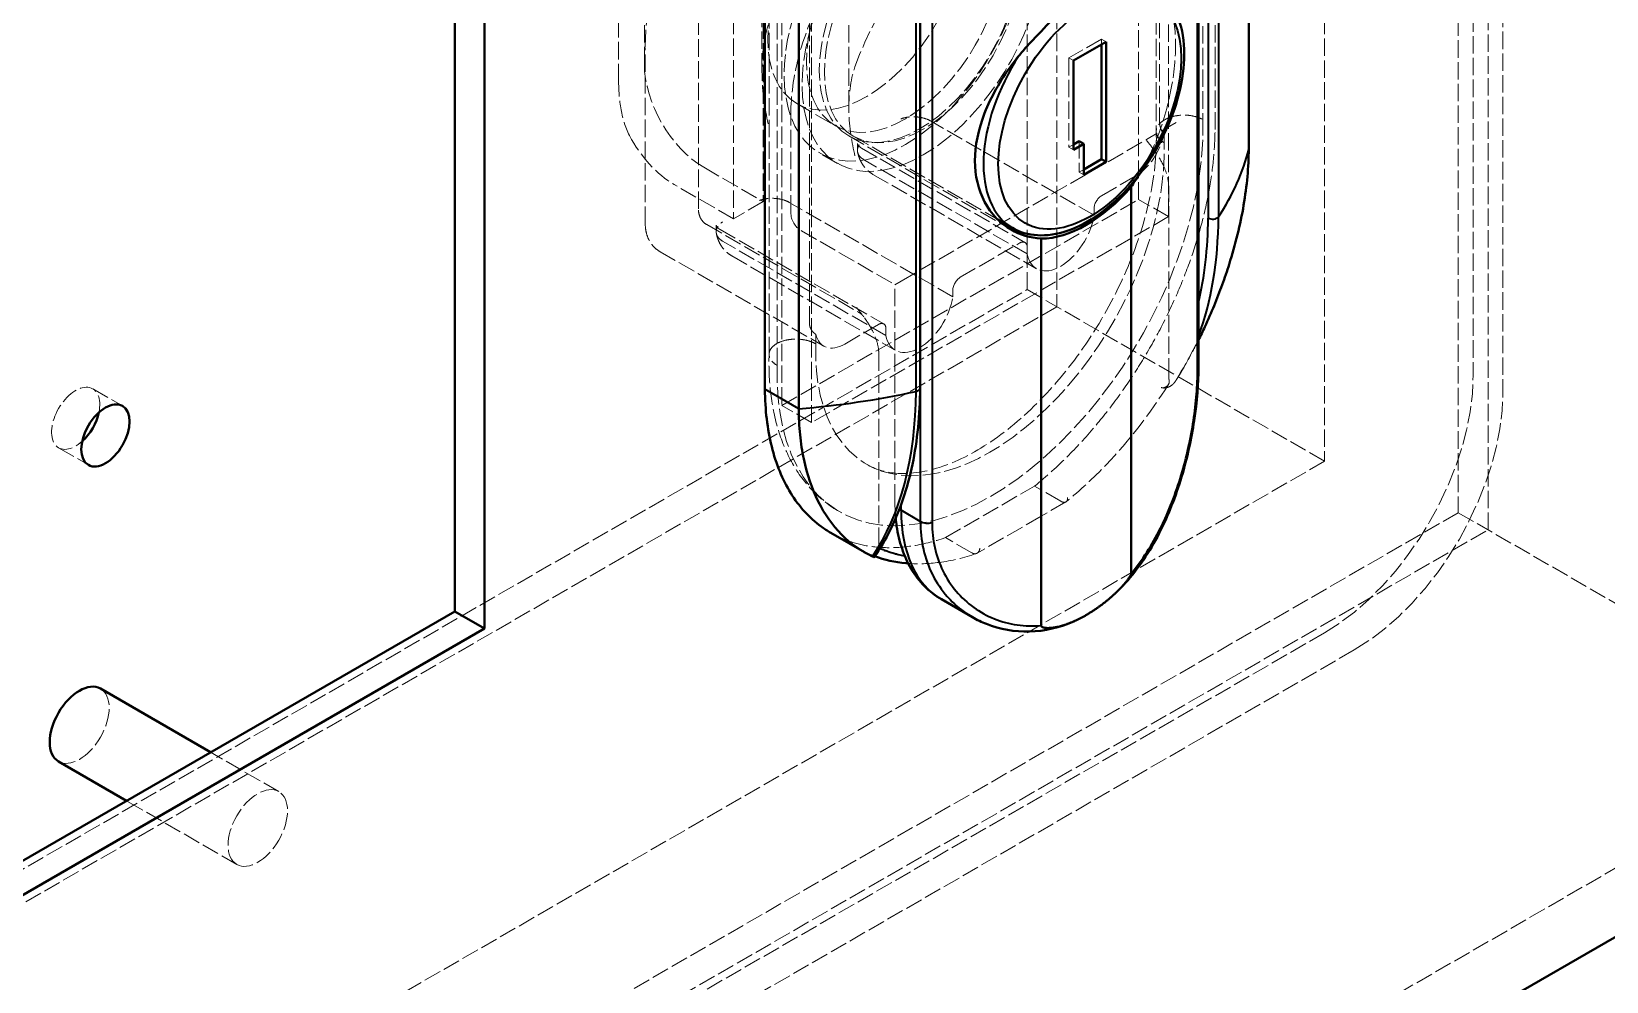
# Model space of a CAD drawing. Header units: millimetres. Extents: x 0 to 3567, y 0 to 2523.
# Drawn here: x 3342.08 to 3387.02, y 2183.41 to 2210.54 of the extents above; entities that cross this region are included whole.
import ezdxf

# ---------------------------------------------------------------- set-up
doc = ezdxf.new("R2010")
doc.units = ezdxf.units.MM
doc.header["$LTSCALE"] = 3
doc.linetypes.add('DASHED', pattern=[0.2067, 0.1654, -0.0413])
for name, color, linetype, lineweight, true_color in [('가려진 것(ISO)', 2, 'DASHED', 18, 0xffff00), ('가시적인 것(ISO)', 3, 'Continuous', 40, 0x00ff00), ('가시적인 좁은 것(ISO)', 3, 'Continuous', 35, 0x00ff00)]:
    doc.layers.add(name, color=color, linetype=linetype, lineweight=lineweight, true_color=true_color)

msp = doc.modelspace()

# ---------------------------------------------------------------- linework, layer by layer
at = {"layer": '가려진 것(ISO)'}
for p, q in [((3383.6424, 2196.3097), (3383.6424, 2299.1882)), ((3382.7939, 2297.7185), (3382.7939, 2196.7996)), ((3383.2182, 2278.6125), (3383.2182, 2200.7188)), ((3384.0667, 2278.1226), (3384.0667, 2200.2289)), ((3378.9755, 2274.2034), (3378.9755, 2198.2693)), ((3373.6722, 2205.7402), (3373.6722, 2252.7704)), ((3374.5208, 2252.2805), (3374.5208, 2205.2503)), ((3375.505, 2251.6153), (3375.505, 2208.0205)), ((3374.1735, 2251.2565), (3374.1735, 2207.6828)), ((3375.8519, 2207.7388), (3375.8519, 2250.5333)), ((3370.4902, 2204.3759), (3370.4902, 2249.7085)), ((3363.4899, 2246.8916), (3363.4899, 2199.8614)), ((3364.3384, 2199.3715), (3364.3384, 2246.4017)), ((3374.2683, 2246.1915), (3374.2683, 2207.9624)), ((3363.1257, 2201.3204), (3363.1257, 2244.9117)), ((3363.3541, 2201.0052), (3363.3541, 2244.5999)), ((3371.3388, 2243.3399), (3371.3388, 2202.6783)), ((3365.4012, 2208.361), (3365.4012, 2241.1551)), ((3364.2783, 2202.1947), (3364.2783, 2240.4238)), ((3362.9224, 2209.424), (3362.9224, 2240.0716)), ((3362.9596, 2239.9718), (3362.9596, 2205.679)), ((3362.111, 2239.4819), (3362.111, 2205.1891)), ((3359.5654, 2209.5982), (3359.5654, 2213.7623)), ((3358.8306, 2213.338), (3358.8306, 2209.1739)), ((3361.108, 2205.4767), (3361.108, 2212.2969)), ((3359.592, 2205.0438), (3359.592, 2210.0684)), ((3372.6148, 2210.3189), (3371.6814, 2209.78)), ((3372.7421, 2210.2454), (3372.6148, 2210.3189)), ((3372.6148, 2210.1719), (3372.6148, 2210.3189)), ((3371.6814, 2209.78), (3371.6814, 2207.2325)), ((3371.8087, 2209.7065), (3371.6814, 2209.78)), ((3363.9165, 2208.4801), (3365.0195, 2207.8432)), ((3363.7465, 2205.3681), (3363.7465, 2208.185)), ((3372.3994, 2205.2894), (3367.7325, 2207.9838)), ((3374.741, 2207.9401), (3373.8925, 2207.4502)), ((3365.3974, 2207.5558), (3370.033, 2204.8794)), ((3365.5287, 2207.5493), (3369.6503, 2205.1697)), ((3366.8921, 2203.4085), (3373.8925, 2207.4502)), ((3371.9784, 2207.404), (3371.9784, 2206.5222)), ((3374.402, 2207.6344), (3374.402, 2207.3608)), ((3365.0787, 2206.7699), (3364.5695, 2207.0638)), ((3365.6476, 2207.141), (3365.6476, 2207.3153)), ((3365.7612, 2207.2077), (3370.4281, 2204.5132)), ((3371.6814, 2207.2325), (3371.8087, 2207.306)), ((3371.8087, 2207.159), (3371.6814, 2207.2325)), ((3361.2625, 2206.6588), (3362.9596, 2205.679)), ((3370.4902, 2204.1871), (3365.8233, 2206.8816)), ((3371.9784, 2206.5222), (3372.1057, 2206.5956)), ((3372.1057, 2206.4487), (3371.9784, 2206.5222)), ((3362.111, 2205.1891), (3360.414, 2206.1689)), ((3366.09, 2206.458), (3370.7569, 2203.7636)), ((3372.6116, 2205.8456), (3373.576, 2206.4024)), ((3374.5289, 2200.7102), (3374.5289, 2206.1172)), ((3362.9596, 2205.679), (3362.111, 2205.1891)), ((3363.4899, 2199.8614), (3373.6722, 2205.7402)), ((3368.3689, 2202.9624), (3363.702, 2205.6568)), ((3374.5208, 2205.2503), (3373.6722, 2205.7402)), ((3374.5208, 2205.2503), (3364.3384, 2199.3715)), ((3372.3994, 2205.2894), (3372.3994, 2205.4782)), ((3361.3458, 2205.0226), (3365.6815, 2202.5195)), ((3361.6171, 2204.814), (3361.6171, 2204.9883)), ((3361.7307, 2204.8806), (3366.3976, 2202.1862)), ((3364.0465, 2204.8485), (3366.7164, 2203.307)), ((3360.0162, 2204.2495), (3364.6831, 2201.5551)), ((3366.4597, 2201.8601), (3361.7928, 2204.5546)), ((3368.5811, 2203.5186), (3370.2781, 2204.4984)), ((3370.4902, 2204.3759), (3370.4902, 2204.1871)), ((3362.0595, 2204.131), (3366.7264, 2201.4366)), ((3370.4902, 2203.1682), (3370.4902, 2204.1871)), ((3366.8921, 2203.4085), (3366.7164, 2203.307)), ((3263.5757, 2141.4411), (3370.4902, 2203.1682)), ((3366.7164, 2197.1133), (3366.7164, 2203.307)), ((3368.3689, 2202.9624), (3368.3689, 2203.1511)), ((3370.4902, 2203.1682), (3378.9755, 2198.2693)), ((3371.3388, 2202.6783), (3262.7272, 2139.9714)), ((3365.2831, 2201.6145), (3366.2476, 2202.1713)), ((3366.4597, 2202.0489), (3366.4597, 2201.8601)), ((3364.4572, 2201.6192), (3364.4572, 2201.8928)), ((3366.2557, 2201.3407), (3366.2557, 2195.9337)), ((3343.8236, 2200.3363), (3344.6722, 2199.8464)), ((3364.3384, 2199.3715), (3363.4899, 2199.8614)), ((3342.851, 2198.6517), (3343.6996, 2198.1618)), ((3378.9755, 2198.2693), (3272.061, 2136.5421)), ((3368.1568, 2196.0879), (3370.7024, 2197.5576)), ((3371.453, 2197.1242), (3370.7024, 2197.5576)), ((3371.5967, 2197.1058), (3370.8905, 2196.698)), ((3382.7939, 2196.7996), (3252.9691, 2121.8452)), ((3370.8904, 2196.698), (3369.0636, 2195.6433)), ((3382.7939, 2196.7996), (3393.8248, 2190.4309)), ((3252.1206, 2120.3755), (3383.6424, 2196.3097)), ((3368.9074, 2195.6545), (3368.1568, 2196.0879)), ((3378.9755, 2193.3703), (3270.3639, 2130.6633)), ((3379.8241, 2192.8804), (3271.2125, 2130.1734)), ((3264, 2115.4765), (3393.8248, 2190.4309)), ((3349.1346, 2188.8369), (3347.189, 2189.9602)), ((3347.9346, 2186.7585), (3344.789, 2188.5746))]:
    msp.add_line(p, q, dxfattribs=at)
msp.add_arc((3364.3465, 2205.3681), 0.6, 180, 240, dxfattribs=at)
for centre, major_axis in [((3365.9115, 2211.9355), (-1.995, -3.4554)), ((3367.0145, 2211.2987), (-1.995, -3.4554)), ((3367.4224, 2211.0632), (-2.025, -3.5074)), ((3367.5237, 2211.0047), (-1.995, -3.4554)), ((3348.5346, 2187.7977), (-0.6, -1.0392))]:
    msp.add_ellipse(centre, major_axis=major_axis, ratio=0.5773503, dxfattribs=at)
for centre, major_axis, ratio, start_param, end_param in [((3367.0145, 2211.2987), (2.445, 4.2349), 0.5773503, 1.2984031, 6.5555786), ((3367.5237, 2211.0047), (-2.445, -4.2349), 0.5773503, 4.4399957, 9.6971712), ((3369.0771, 2209.4955), (2.775, 4.8064), 0.5773503, 5.9670721, 8.1700948), ((3361.2625, 2208.6184), (1.2, -2.0785), 0.5773503, 3.9269908, 5.4977871), ((3369.4296, 2204.2735), (-4.2985, -7.4452), 0.5773503, 5.4636798, 8.6734871), ((3360.414, 2208.1285), (1.2, -2.0785), 0.5773503, 4.6497251, 5.4977871), ((3373.576, 2207.3822), (0.6, 1.0392), 0.5773503, 3.9269908, 5.2663936), ((3369.4296, 2204.2735), (-3.5185, -6.0942), 0.5773503, 5.460088, 8.677079), ((3372.6116, 2205.6006), (-0.15, -0.2598), 0.5773503, 3.9269908, 5.4977871), ((3371.4448, 2204.9551), (-0.6879, -1.1915), 0.5773503, 5.6920408, 8.4451261), ((3370.2781, 2204.2534), (0.15, 0.2598), 0.5773503, 5.4977871, 7.0685835), ((3368.5811, 2203.2736), (-0.15, -0.2598), 0.5773503, 3.9269908, 5.4977871), ((3367.4143, 2202.6281), (-0.6879, -1.1915), 0.5773503, 5.6920408, 8.4451261), ((3366.2476, 2201.9264), (0.15, 0.2598), 0.5773503, 5.4977871, 7.0685835), ((3365.2831, 2202.5943), (-0.6, -1.0392), 0.5773503, 5.7291807, 7.0685835), ((3374.6628, 2200.8041), (0.044, 0.334), 0.3789018, 1.9051511, 2.3104327), ((3378.9755, 2198.2693), (-3, -5.1962), 0.5773503, 0.7853982, 2.3561945), ((3343.3373, 2199.494), (0.4863, 0.8423), 0.5773503, 5.2230271, 10.4849361), ((3379.8241, 2197.7794), (-3, -5.1962), 0.5773503, 0.7853982, 2.3561945), ((3366.1215, 2195.8729), (0.0298, 0.3268), 0.4005967, 4.5311003, 4.9359337), ((3343.4434, 2190.7371), (0.6, 1.0392), 0.5773503, 3.1415927, 6.2831853)]:
    msp.add_ellipse(centre, major_axis=major_axis, ratio=ratio, start_param=start_param, end_param=end_param, dxfattribs=at)
for points, knots in [([(3368.2947, 2218.8249), (3367.9152, 2219.0439), (3367.4838, 2219.1696), (3366.5494, 2219.2335), (3366.0439, 2219.1586), (3364.9827, 2218.8102), (3364.4256, 2218.5171), (3363.3391, 2217.7441), (3362.8104, 2217.2602), (3361.8408, 2216.1595), (3361.3997, 2215.5438), (3360.6444, 2214.2408), (3360.33, 2213.5542), (3359.8571, 2212.1716), (3359.6991, 2211.4759), (3359.605, 2210.5573), (3359.592, 2210.3101), (3359.592, 2210.0684)], [0.7853982, 0.7853982, 0.7853982, 0.7853982, 1.0608978, 1.0608978, 1.3583542, 1.3583542, 1.686402, 1.686402, 2.0208806, 2.0208806, 2.3531559, 2.3531559, 2.6842861, 2.6842861, 3.016515, 3.016515, 3.1415927, 3.1415927, 3.1415927, 3.1415927]), ([(3363.7465, 2208.185), (3363.7465, 2208.699), (3363.8218, 2209.2418), (3364.1052, 2210.3365), (3364.3132, 2210.8882), (3364.8373, 2211.9471), (3365.1527, 2212.4544), (3365.8628, 2213.38), (3366.2574, 2213.798), (3367.0957, 2214.5048), (3367.5396, 2214.7927), (3368.4397, 2215.1958), (3368.897, 2215.313), (3369.7471, 2215.3334), (3370.1422, 2215.2544), (3370.5366, 2215.0596), (3370.5796, 2215.0366), (3370.6217, 2215.0123)], [3.1415927, 3.1415927, 3.1415927, 3.1415927, 3.4796195, 3.4796195, 3.816485, 3.816485, 4.1510649, 4.1510649, 4.4861473, 4.4861473, 4.8240242, 4.8240242, 5.1592559, 5.1592559, 5.460331, 5.460331, 5.4977871, 5.4977871, 5.4977871, 5.4977871]), ([(3374.4418, 2211.5255), (3374.4887, 2211.4468), (3374.5302, 2211.3586), (3374.6751, 2210.96), (3374.7269, 2210.5702), (3374.7269, 2209.7354), (3374.6751, 2209.2377), (3374.4562, 2208.2119), (3374.288, 2207.6843), (3373.9654, 2206.95), (3373.8267, 2206.6811), (3373.6699, 2206.4265)], [1.70645027, 1.70645027, 1.70645027, 1.70645027, 1.78906758, 1.78906758, 2.04467463, 2.04467463, 2.30028168, 2.30028168, 2.55588873, 2.55588873, 2.70252421, 2.70252421, 2.70252421, 2.70252421]), ([(3363.0982, 2207.9006), (3363.0042, 2208.3271), (3362.9338, 2208.812), (3362.9136, 2209.7902), (3362.9627, 2210.2836), (3363.0982, 2210.7167)], [-1.43309057, -1.43309057, -1.43309057, -1.43309057, -1.19562768, -1.19562768, -0.95816479, -0.95816479, -0.95816479, -0.95816479]), ([(3358.8306, 2209.1739), (3358.8306, 2208.9365), (3358.8439, 2208.6489), (3358.9369, 2208.0827), (3359.0147, 2207.8063), (3359.1412, 2207.5672)], [1.22288463, 1.22288463, 1.22288463, 1.22288463, 1.3682602, 1.3682602, 1.50283407, 1.50283407, 1.50283407, 1.50283407]), ([(3365.5769, 2206.9848), (3365.4829, 2207.3693), (3365.4126, 2207.8075), (3365.3923, 2208.6905), (3365.4407, 2209.1354), (3365.5769, 2209.5241)], [0, 0, 0, 0, 0.21288965, 0.21288965, 0.42577929, 0.42577929, 0.42577929, 0.42577929]), ([(3367.7325, 2207.9838), (3367.6885, 2208.0093), (3367.6374, 2208.0315), (3367.5816, 2208.0496), (3367.5259, 2208.0676), (3367.4654, 2208.0814), (3367.4033, 2208.0902), (3367.3412, 2208.099), (3367.2776, 2208.1029), (3367.2152, 2208.1017), (3367.1528, 2208.1005), (3367.0916, 2208.0943), (3367.0355, 2208.0834), (3366.9794, 2208.0726), (3366.9281, 2208.0573), (3366.884, 2208.0384)], [0, 0, 0, 0, 0.2, 0.2, 0.2, 0.4, 0.4, 0.4, 0.6, 0.6, 0.6, 0.8, 0.8, 0.8, 1, 1, 1, 1]), ([(3374.402, 2207.3608), (3374.344, 2207.3943), (3374.2953, 2207.4333), (3374.2583, 2207.4757), (3374.2212, 2207.5182), (3374.1958, 2207.5641), (3374.1831, 2207.6113), (3374.1704, 2207.6584), (3374.1703, 2207.7066), (3374.1829, 2207.754), (3374.1956, 2207.8014), (3374.221, 2207.848), (3374.258, 2207.8913), (3374.2951, 2207.9346), (3374.3438, 2207.9746), (3374.402, 2208.0094)], [0, 0, 0, 0, 0.2, 0.2, 0.2, 0.4, 0.4, 0.4, 0.6, 0.6, 0.6, 0.8, 0.8, 0.8, 1, 1, 1, 1]), ([(3374.402, 2207.6344), (3374.3894, 2207.6416), (3374.3763, 2207.652), (3374.3523, 2207.6773), (3374.3413, 2207.6922), (3374.3208, 2207.726), (3374.311, 2207.7469), (3374.2946, 2207.7903), (3374.288, 2207.8129), (3374.2727, 2207.8805), (3374.2683, 2207.9251), (3374.2683, 2207.9624)], [-0.190458105, -0.190458105, -0.190458105, -0.190458105, -0.181558654, -0.181558654, -0.172659203, -0.172659203, -0.16123742, -0.16123742, -0.149815637, -0.149815637, -0.12697207, -0.12697207, -0.12697207, -0.12697207]), ([(3374.402, 2208.0094), (3374.4601, 2208.0442), (3374.5274, 2208.0735), (3374.6004, 2208.096), (3374.6734, 2208.1185), (3374.7521, 2208.1342), (3374.8325, 2208.1425), (3374.9129, 2208.1507), (3374.9949, 2208.1515), (3375.0753, 2208.1448), (3375.1556, 2208.1382), (3375.2342, 2208.124), (3375.3071, 2208.1029), (3375.38, 2208.0819), (3375.447, 2208.054), (3375.505, 2208.0205)], [0, 0, 0, 0, 0.2, 0.2, 0.2, 0.4, 0.4, 0.4, 0.6, 0.6, 0.6, 0.8, 0.8, 0.8, 1, 1, 1, 1]), ([(3365.8233, 2206.8816), (3365.7793, 2206.907), (3365.742, 2206.9373), (3365.7135, 2206.971), (3365.685, 2207.0048), (3365.6651, 2207.042), (3365.6552, 2207.0809), (3365.6452, 2207.1198), (3365.6451, 2207.1603), (3365.6549, 2207.2008), (3365.6647, 2207.2414), (3365.6845, 2207.2819), (3365.7132, 2207.32), (3365.7418, 2207.3581), (3365.7792, 2207.3939), (3365.8233, 2207.4261)], [0, 0, 0, 0, 0.2, 0.2, 0.2, 0.4, 0.4, 0.4, 0.6, 0.6, 0.6, 0.8, 0.8, 0.8, 1, 1, 1, 1]), ([(3374.1736, 2207.6739), (3374.1919, 2207.1157), (3374.1354, 2206.4946), (3373.8662, 2205.1901), (3373.6525, 2204.5065), (3373.0837, 2203.149), (3372.7274, 2202.4756), (3371.9097, 2201.2146), (3371.4481, 2200.6275), (3370.4741, 2199.6045), (3369.962, 2199.168), (3368.9518, 2198.4873), (3368.4538, 2198.2415), (3367.528, 2197.9444), (3367.103, 2197.8948), (3366.4223, 2197.955), (3366.1506, 2198.041), (3365.9111, 2198.1793)], [6.2460568, 6.2460568, 6.2460568, 6.2460568, 6.5473365, 6.5473365, 6.8512974, 6.8512974, 7.1580278, 7.1580278, 7.4652737, 7.4652737, 7.7705935, 7.7705935, 8.0725209, 8.0725209, 8.3769894, 8.3769894, 8.6393798, 8.6393798, 8.6393798, 8.6393798]), ([(3370.7024, 2197.5576), (3371.0343, 2197.8267), (3371.6375, 2198.374), (3372.4425, 2199.2587), (3373.1198, 2200.1302), (3373.7207, 2201.0264), (3374.2613, 2201.9663), (3374.7354, 2202.942), (3375.1317, 2203.9299), (3375.446, 2204.9164), (3375.6751, 2205.8901), (3375.8161, 2206.8382), (3375.85, 2207.4446), (3375.8519, 2207.7388)], [0, 0, 0, 0, 0.1161186, 0.2139884, 0.302038, 0.3879989, 0.4761598, 0.5642819, 0.6516795, 0.738721, 0.8258694, 0.9129625, 1, 1, 1, 1]), ([(3373.8925, 2207.4333), (3373.9784, 2207.3264), (3374.0733, 2207.2085), (3374.2462, 2206.9601), (3374.3238, 2206.8291), (3374.4264, 2206.6069), (3374.4686, 2206.4905), (3374.5148, 2206.3039), (3374.5289, 2206.199), (3374.5289, 2206.1172)], [0, 0, 0, 0, 0.07020018, 0.07020018, 0.14040036, 0.14040036, 0.1935549, 0.1935549, 0.24364092, 0.24364092, 0.24364092, 0.24364092]), ([(3365.6476, 2207.3153), (3365.6476, 2207.3265), (3365.6468, 2207.3341), (3365.6458, 2207.3405), (3365.6457, 2207.3392), (3365.6497, 2207.3274), (3365.6538, 2207.3169), (3365.6701, 2207.2894), (3365.6824, 2207.2724), (3365.7162, 2207.2382), (3365.7376, 2207.2213), (3365.7612, 2207.2077)], [0, 0, 0, 0, 0.15707963, 0.15707963, 0.31415927, 0.31415927, 0.4712389, 0.4712389, 0.62831853, 0.62831853, 0.78539816, 0.78539816, 0.78539816, 0.78539816]), ([(3365.6523, 2207.0936), (3365.6615, 2207.0474), (3365.6738, 2207.0009), (3365.7059, 2206.9076), (3365.7257, 2206.861), (3365.7741, 2206.7691), (3365.8028, 2206.7238), (3365.8697, 2206.6372), (3365.9079, 2206.596), (3365.9931, 2206.5208), (3366.0401, 2206.4868), (3366.09, 2206.458)], [3.34544997, 3.34544997, 3.34544997, 3.34544997, 3.46175814, 3.46175814, 3.57806631, 3.57806631, 3.69437448, 3.69437448, 3.81068265, 3.81068265, 3.92699082, 3.92699082, 3.92699082, 3.92699082]), ([(3363.702, 2205.6568), (3363.658, 2205.6823), (3363.6069, 2205.7045), (3363.5511, 2205.7226), (3363.4954, 2205.7406), (3363.4349, 2205.7544), (3363.3728, 2205.7632), (3363.3107, 2205.772), (3363.2471, 2205.7759), (3363.1847, 2205.7747), (3363.1223, 2205.7735), (3363.0611, 2205.7672), (3363.005, 2205.7564), (3362.9488, 2205.7456), (3362.8976, 2205.7303), (3362.8535, 2205.7114)], [0, 0, 0, 0, 0.2, 0.2, 0.2, 0.4, 0.4, 0.4, 0.6, 0.6, 0.6, 0.8, 0.8, 0.8, 1, 1, 1, 1]), ([(3361.3458, 2205.0226), (3361.3039, 2205.0469), (3361.2655, 2205.0785), (3361.2016, 2205.1514), (3361.1752, 2205.1934), (3361.1345, 2205.2856), (3361.1207, 2205.337), (3361.1098, 2205.4179), (3361.108, 2205.4473), (3361.108, 2205.4767)], [0, 0, 0, 0, 0.024841046, 0.024841046, 0.049750574, 0.049750574, 0.076586065, 0.076586065, 0.091571616, 0.091571616, 0.091571616, 0.091571616]), ([(3359.592, 2205.0438), (3359.592, 2204.9909), (3359.5955, 2204.9369), (3359.6119, 2204.8266), (3359.6248, 2204.7703), (3359.6631, 2204.6563), (3359.6885, 2204.5987), (3359.7553, 2204.486), (3359.7967, 2204.431), (3359.8957, 2204.3308), (3359.9534, 2204.2858), (3360.0162, 2204.2495)], [3.14159265, 3.14159265, 3.14159265, 3.14159265, 3.29867229, 3.29867229, 3.45575192, 3.45575192, 3.61283155, 3.61283155, 3.76991118, 3.76991118, 3.92699082, 3.92699082, 3.92699082, 3.92699082]), ([(3361.7928, 2204.5546), (3361.7488, 2204.58), (3361.7115, 2204.6102), (3361.683, 2204.644), (3361.6544, 2204.6777), (3361.6346, 2204.715), (3361.6247, 2204.7539), (3361.6147, 2204.7928), (3361.6146, 2204.8333), (3361.6244, 2204.8738), (3361.6342, 2204.9143), (3361.654, 2204.9548), (3361.6827, 2204.993), (3361.7113, 2205.0311), (3361.7487, 2205.0669), (3361.7928, 2205.0991)], [0, 0, 0, 0, 0.2, 0.2, 0.2, 0.4, 0.4, 0.4, 0.6, 0.6, 0.6, 0.8, 0.8, 0.8, 1, 1, 1, 1]), ([(3361.6171, 2204.9883), (3361.6171, 2204.9995), (3361.6163, 2205.0071), (3361.6153, 2205.0135), (3361.6152, 2205.0121), (3361.6192, 2205.0004), (3361.6233, 2204.9899), (3361.6396, 2204.9624), (3361.6519, 2204.9454), (3361.6857, 2204.9112), (3361.7071, 2204.8942), (3361.7307, 2204.8806)], [6.28318531, 6.28318531, 6.28318531, 6.28318531, 6.44026494, 6.44026494, 6.59734457, 6.59734457, 6.75442421, 6.75442421, 6.91150384, 6.91150384, 7.06858347, 7.06858347, 7.06858347, 7.06858347]), ([(3361.6218, 2204.7666), (3361.631, 2204.7204), (3361.6433, 2204.6738), (3361.6754, 2204.5806), (3361.6952, 2204.534), (3361.7436, 2204.442), (3361.7723, 2204.3968), (3361.8391, 2204.3102), (3361.8774, 2204.269), (3361.9626, 2204.1937), (3362.0096, 2204.1598), (3362.0595, 2204.131)], [3.34544997, 3.34544997, 3.34544997, 3.34544997, 3.46175814, 3.46175814, 3.57806631, 3.57806631, 3.69437448, 3.69437448, 3.81068265, 3.81068265, 3.92699082, 3.92699082, 3.92699082, 3.92699082]), ([(3376.2548, 2203.8878), (3376.0739, 2203.3171), (3375.8517, 2202.7455), (3375.3318, 2201.6182), (3375.0355, 2201.0657), (3374.7077, 2200.5334)], [-0.62558628, -0.62558628, -0.62558628, -0.62558628, -0.31282474, -0.31282474, -0.00000088, -0.00000088, -0.00000088, -0.00000088]), ([(3366.2557, 2201.3407), (3366.2557, 2201.4225), (3366.2417, 2201.5274), (3366.1954, 2201.714), (3366.1533, 2201.8304), (3366.0506, 2202.0526), (3365.9731, 2202.1836), (3365.8001, 2202.432), (3365.7053, 2202.5499), (3365.6193, 2202.6568)], [-0.24364092, -0.24364092, -0.24364092, -0.24364092, -0.1935549, -0.1935549, -0.14040036, -0.14040036, -0.07020018, -0.07020018, 0, 0, 0, 0]), ([(3365.8273, 2202.3904), (3365.8209, 2202.3992), (3365.8137, 2202.4082), (3365.798, 2202.4263), (3365.7895, 2202.4355), (3365.771, 2202.4536), (3365.7611, 2202.4626), (3365.7401, 2202.4801), (3365.729, 2202.4885), (3365.7058, 2202.5047), (3365.6938, 2202.5123), (3365.6815, 2202.5195)], [3.67995136, 3.67995136, 3.67995136, 3.67995136, 3.72935925, 3.72935925, 3.77876714, 3.77876714, 3.82817503, 3.82817503, 3.87758293, 3.87758293, 3.92699082, 3.92699082, 3.92699082, 3.92699082]), ([(3364.2783, 2202.1947), (3364.2783, 2202.1557), (3364.2893, 2202.1068), (3364.3179, 2202.0431), (3364.3332, 2202.0166), (3364.3633, 2201.9749), (3364.3813, 2201.954), (3364.4193, 2201.9181), (3364.4393, 2201.9031), (3364.4572, 2201.8928)], [0.062306408, 0.062306408, 0.062306408, 0.062306408, 0.086141003, 0.086141003, 0.099228248, 0.099228248, 0.111920532, 0.111920532, 0.124612816, 0.124612816, 0.124612816, 0.124612816]), ([(3363.3541, 2201.6309), (3363.2968, 2201.599), (3363.2484, 2201.5618), (3363.2113, 2201.5211), (3363.1741, 2201.4803), (3363.1484, 2201.4359), (3363.1355, 2201.3902), (3363.1225, 2201.3445), (3363.1224, 2201.2974), (3363.1352, 2201.2513), (3363.148, 2201.2052), (3363.1737, 2201.1602), (3363.2108, 2201.1185), (3363.248, 2201.0768), (3363.2966, 2201.0384), (3363.3541, 2201.0052)], [0, 0, 0, 0, 0.2, 0.2, 0.2, 0.4, 0.4, 0.4, 0.6, 0.6, 0.6, 0.8, 0.8, 0.8, 1, 1, 1, 1]), ([(3364.4572, 2201.6192), (3364.3997, 2201.6525), (3364.3329, 2201.6807), (3364.2601, 2201.7025), (3364.1873, 2201.7244), (3364.1083, 2201.7398), (3364.0273, 2201.7479), (3363.9463, 2201.756), (3363.8633, 2201.7569), (3363.7825, 2201.7504), (3363.7016, 2201.7439), (3363.623, 2201.7302), (3363.5504, 2201.7099), (3363.4779, 2201.6896), (3363.4114, 2201.6628), (3363.3541, 2201.6309)], [0, 0, 0, 0, 0.2, 0.2, 0.2, 0.4, 0.4, 0.4, 0.6, 0.6, 0.6, 0.8, 0.8, 0.8, 1, 1, 1, 1]), ([(3374.9122, 2200.8592), (3375.0338, 2201.0679), (3375.1484, 2201.276), (3375.2978, 2201.5629), (3375.3384, 2201.6426), (3375.378, 2201.722)], [1.104370491, 1.104370491, 1.104370491, 1.104370491, 1.137655584, 1.137655584, 1.150486781, 1.150486781, 1.150486781, 1.150486781]), ([(3365.1311, 2196.8283), (3364.8535, 2196.9885), (3364.599, 2197.1886), (3364.1498, 2197.6537), (3363.9549, 2197.9184), (3363.6278, 2198.4969), (3363.4954, 2198.8106), (3363.2905, 2199.4753), (3363.218, 2199.8264), (3363.1299, 2200.5574), (3363.1143, 2200.9374), (3363.1258, 2201.3278)], [2.35619449, 2.35619449, 2.35619449, 2.35619449, 2.52019193, 2.52019193, 2.68418936, 2.68418936, 2.8481868, 2.8481868, 3.01218424, 3.01218424, 3.17618168, 3.17618168, 3.17618168, 3.17618168]), ([(3374.9122, 2200.8592), (3374.8987, 2200.8361), (3374.8852, 2200.8132), (3374.8578, 2200.7676), (3374.844, 2200.7449), (3374.8161, 2200.6999), (3374.8021, 2200.6775), (3374.7737, 2200.6331), (3374.7594, 2200.611), (3374.7306, 2200.567), (3374.716, 2200.5452), (3374.7014, 2200.5235)], [0.466425981, 0.466425981, 0.466425981, 0.466425981, 0.475494248, 0.475494248, 0.484562516, 0.484562516, 0.493630783, 0.493630783, 0.502699051, 0.502699051, 0.511767318, 0.511767318, 0.511767318, 0.511767318]), ([(3374.524, 2200.462), (3374.0016, 2199.633), (3373.3954, 2198.8505), (3372.3834, 2197.7878), (3371.9987, 2197.4309), (3371.6072, 2197.113)], [0, 0, 0, 0, 0.49058714, 0.49058714, 0.77151149, 0.77151149, 0.77151149, 0.77151149]), ([(3374.5397, 2200.5913), (3374.5469, 2200.5563), (3374.5492, 2200.526), (3374.5282, 2200.4588), (3374.5019, 2200.4308), (3374.4539, 2200.3926), (3374.4255, 2200.3776), (3374.3836, 2200.3665), (3374.3694, 2200.3644), (3374.3424, 2200.3652), (3374.3294, 2200.3676), (3374.3172, 2200.3729)], [0.000001, 0.000001, 0.000001, 0.000001, 0.02448974, 0.02448974, 0.0544278, 0.0544278, 0.08463518, 0.08463518, 0.09880659, 0.09880659, 0.11135374, 0.11135374, 0.11135374, 0.11135374]), ([(3374.3172, 2200.3729), (3374.3404, 2200.3627), (3374.3688, 2200.3577), (3374.4167, 2200.3586), (3374.4331, 2200.3603), (3374.4752, 2200.368), (3374.5009, 2200.3758), (3374.5636, 2200.4016), (3374.6006, 2200.4233), (3374.6643, 2200.4756), (3374.6897, 2200.5041), (3374.7077, 2200.5334)], [0.000001834, 0.000001834, 0.000001834, 0.000001834, 0.015415401, 0.015415401, 0.02328266, 0.02328266, 0.035523841, 0.035523841, 0.053895909, 0.053895909, 0.071218311, 0.071218311, 0.071218311, 0.071218311]), ([(3371.6437, 2197.2344), (3371.6437, 2197.2338), (3371.6438, 2197.2332), (3371.6465, 2197.2021), (3371.6436, 2197.1751), (3371.6271, 2197.1318), (3371.6139, 2197.1157), (3371.5792, 2197.0957), (3371.5579, 2197.0921), (3371.521, 2197.0965), (3371.5074, 2197.0998), (3371.4802, 2197.1099), (3371.4667, 2197.1163), (3371.453, 2197.1242)], [-0.000365871, -0.000365871, -0.000365871, -0.000365871, 0, 0, 0.019901046, 0.019901046, 0.039258889, 0.039258889, 0.058579585, 0.058579585, 0.068886192, 0.068886192, 0.078580299, 0.078580299, 0.078580299, 0.078580299]), ([(3364.8861, 2196.2252), (3364.9721, 2196.1756), (3365.243, 2196.0365), (3365.7375, 2195.8696), (3366.4152, 2195.7797), (3367.221, 2195.8244), (3367.8247, 2195.9736), (3368.1568, 2196.0879)], [0.57001024, 0.57001024, 0.57001024, 0.57001024, 0.61169606, 0.6976482, 0.78582206, 0.88383377, 1, 1, 1, 1]), ([(3366.0431, 2195.5959), (3366.0538, 2195.5896), (3366.0633, 2195.5852), (3366.0814, 2195.5794), (3366.0901, 2195.5782), (3366.1148, 2195.5793), (3366.1302, 2195.5869), (3366.1614, 2195.6154), (3366.1818, 2195.6399), (3366.2226, 2195.7186), (3366.2377, 2195.759), (3366.2449, 2195.8023)], [0.000001, 0.000001, 0.000001, 0.000001, 0.008116123, 0.008116123, 0.017280138, 0.017280138, 0.036812418, 0.036812418, 0.056177073, 0.056177073, 0.072028344, 0.072028344, 0.072028344, 0.072028344]), ([(3368.9074, 2195.6545), (3368.9348, 2195.6387), (3368.9629, 2195.6293), (3368.9896, 2195.6273), (3369.0163, 2195.6253), (3369.0416, 2195.6307), (3369.0634, 2195.6432), (3369.0851, 2195.6557), (3369.1033, 2195.6753), (3369.1166, 2195.7003), (3369.1298, 2195.7253), (3369.1381, 2195.7558), (3369.1409, 2195.7894)], [0, 0, 0, 0, 0.25, 0.25, 0.25, 0.5, 0.5, 0.5, 0.75, 0.75, 0.75, 1, 1, 1, 1]), ([(3366.0431, 2195.5959), (3366.0634, 2195.584), (3366.0811, 2195.5727), (3366.1022, 2195.5582), (3366.1081, 2195.5539), (3366.1202, 2195.5443), (3366.1249, 2195.5399), (3366.128, 2195.5352), (3366.1283, 2195.534), (3366.1278, 2195.5333)], [-0.070781201, -0.070781201, -0.070781201, -0.070781201, -0.055461964, -0.055461964, -0.047642977, -0.047642977, -0.035476886, -0.035476886, -0.028723618, -0.028723618, -0.028723618, -0.028723618])]:
    msp.add_open_spline(points, degree=3, knots=knots, dxfattribs=at)
for points in [[(3366.7164, 2197.1133), (3366.7164, 2196.9527), (3366.7237, 2196.7949), (3366.7387, 2196.6405)], [(3366.143, 2195.5552), (3366.117, 2195.5648), (3366.0911, 2195.5746), (3366.0653, 2195.5848)], [(3367.9814, 2195.3799), (3367.6773, 2195.3399), (3367.38, 2195.3301), (3367.0943, 2195.3519)], [(3369.0425, 2195.6337), (3368.6848, 2195.5109), (3368.3287, 2195.4257), (3367.9815, 2195.3799)], [(3368.9319, 2193.8137), (3368.9319, 2193.8137), (3368.9319, 2193.8137), (3368.932, 2193.8136)], [(3368.9319, 2193.8137), (3368.9319, 2193.8137), (3368.9319, 2193.8137), (3368.9319, 2193.8137)], [(3370.8904, 2193.5772), (3370.8904, 2193.5772), (3370.8904, 2193.5772), (3370.8904, 2193.5772)]]:
    msp.add_open_spline(points, degree=3, dxfattribs=at)
at = {"layer": '가시적인 것(ISO)'}
for p, q in [((3376.8146, 2249.9774), (3376.8146, 2207.1829)), ((3375.378, 2200.9605), (3375.378, 2244.2429)), ((3363.0073, 2243.1174), (3363.0073, 2200.3229)), ((3363.97, 2242.5616), (3363.97, 2199.7671)), ((3355.0046, 2241.5028), (3355.0046, 2193.4928)), ((3354.1561, 2193.9827), (3354.1561, 2241.0129)), ((3367.4337, 2200.3598), (3367.4337, 2239.5502)), ((3372.7421, 2210.2454), (3371.8087, 2209.7065)), ((3372.6148, 2206.8896), (3372.6148, 2210.1719)), ((3372.7421, 2206.8161), (3372.7421, 2210.2454)), ((3371.8087, 2209.7065), (3371.8087, 2207.159)), ((3371.8087, 2207.306), (3371.9784, 2207.404)), ((3372.1057, 2207.3305), (3371.9784, 2207.404)), ((3371.8087, 2207.159), (3372.1057, 2207.3305)), ((3372.1057, 2207.3305), (3372.1057, 2206.4487)), ((3372.1057, 2206.5956), (3372.6148, 2206.8896)), ((3372.1057, 2206.4487), (3372.7421, 2206.8161)), ((3372.7421, 2206.8161), (3372.6148, 2206.8896)), ((3373.4556, 2206.1042), (3373.4556, 2195.0582)), ((3369.6503, 2205.1697), (3370.0683, 2204.9283)), ((3370.8905, 2204.6233), (3370.8904, 2193.5772)), ((3370.8905, 2196.698), (3370.8904, 2196.698)), ((3364.8861, 2196.2252), (3365.8488, 2195.6694)), ((3284.3646, 2153.6886), (3354.1561, 2193.9827)), ((3355.0046, 2193.4928), (3354.1561, 2193.9827)), ((3368.0416, 2194.3277), (3368.9319, 2193.8137)), ((3355.0046, 2193.4928), (3284.3646, 2152.7088)), ((3347.189, 2189.9602), (3344.0434, 2191.7763)), ((3264, 2113.5169), (3395.5218, 2189.4511)), ((3344.789, 2188.5746), (3342.8434, 2189.6979))]:
    msp.add_line(p, q, dxfattribs=at)
for centre, major_axis, start_param, end_param in [((3372.173, 2208.3204), (2.025, 3.5074), 0.3210388, 1.2497575), ((3372.173, 2208.3204), (-2.025, -3.5074), 0.3210388, 1.2497575), ((3343.3373, 2199.494), (0.4863, 0.8423), 4.2017508, 5.2230271), ((3343.4434, 2190.7371), (-0.6, -1.0392), 3.1415927, 6.2831853)]:
    msp.add_ellipse(centre, major_axis=major_axis, ratio=0.5773503, start_param=start_param, end_param=end_param, dxfattribs=at)
msp.add_ellipse((3344.1859, 2199.0041), major_axis=(-0.4863, -0.8423), ratio=0.5773503, dxfattribs=at)
for points, knots in [([(3370.0683, 2204.9283), (3370.2823, 2204.8048), (3370.526, 2204.7346), (3371.0546, 2204.7019), (3371.341, 2204.7463), (3371.9403, 2204.9484), (3372.2542, 2205.1159), (3372.8657, 2205.556), (3373.163, 2205.8303), (3373.7084, 2206.4536), (3373.9567, 2206.8021), (3374.3817, 2207.5389), (3374.5586, 2207.927), (3374.8242, 2208.7075), (3374.9127, 2209.0997), (3374.9893, 2209.8531), (3374.977, 2210.2141), (3374.8436, 2210.8645), (3374.7238, 2211.1556), (3374.4149, 2211.5775), (3374.2489, 2211.7291), (3374.0583, 2211.8392)], [3.9269908, 3.9269908, 3.9269908, 3.9269908, 4.2067289, 4.2067289, 4.5072804, 4.5072804, 4.8349862, 4.8349862, 5.1677545, 5.1677545, 5.4985202, 5.4985202, 5.8283014, 5.8283014, 6.1590698, 6.1590698, 6.4918334, 6.4918334, 6.8193688, 6.8193688, 7.0685835, 7.0685835, 7.0685835, 7.0685835]), ([(3370.8905, 2204.6233), (3370.5768, 2204.6429), (3370.2812, 2204.7361), (3369.7314, 2205.0536), (3369.4593, 2205.327), (3369.0927, 2206.0147), (3368.9993, 2206.4285), (3368.9993, 2206.8459), (3368.9993, 2207.2634), (3369.0927, 2207.7371), (3369.4593, 2208.6775), (3369.7314, 2209.1451), (3370.2812, 2209.894), (3370.5768, 2210.232), (3370.8905, 2210.5366)], [-0.7215184, -0.7215184, -0.7215184, -0.7215184, -0.5112141, -0.5112141, -0.255607, -0.255607, 0, 0, 0, 0.255607, 0.255607, 0.5112141, 0.5112141, 0.7215184, 0.7215184, 0.7215184, 0.7215184]), ([(3376.8146, 2207.1829), (3376.813, 2206.9268), (3376.7999, 2206.6641), (3376.7511, 2206.1284), (3376.7153, 2205.8555), (3376.5743, 2205.0255), (3376.4357, 2204.4589), (3376.2548, 2203.8879), (3376.2548, 2203.8879), (3376.2548, 2203.8878)], [-1.25078986, -1.25078986, -1.25078986, -1.25078986, -1.09468686, -1.09468686, -0.93845387, -0.93845387, -0.62561404, -0.62561404, -0.62558628, -0.62558628, -0.62558628, -0.62558628]), ([(3375.378, 2201.722), (3375.4411, 2201.8487), (3375.5018, 2201.9749), (3375.6549, 2202.3049), (3375.7434, 2202.5077), (3375.9087, 2202.9094), (3375.9855, 2203.1082), (3376.1281, 2203.5015), (3376.1939, 2203.6959), (3376.2548, 2203.8878)], [1.15048678, 1.15048678, 1.15048678, 1.15048678, 1.17094068, 1.17094068, 1.20422577, 1.20422577, 1.23751086, 1.23751086, 1.27079595, 1.27079595, 1.27079595, 1.27079595]), ([(3375.378, 2200.9605), (3375.378, 2200.4918), (3375.3374, 2199.9686), (3375.1778, 2198.9081), (3375.0583, 2198.3592), (3374.7322, 2197.2699), (3374.5174, 2196.7179), (3373.9873, 2195.6866), (3373.6608, 2195.198), (3373.2016, 2194.6906), (3373.1088, 2194.5955), (3373.0135, 2194.5053)], [0, 0, 0, 0, 0.283549, 0.283549, 0.5614151, 0.5614151, 0.8523287, 0.8523287, 1.1551284, 1.1551284, 1.2289414, 1.2289414, 1.2289414, 1.2289414]), ([(3363.0073, 2200.3229), (3363.0091, 2200.0306), (3363.0431, 2199.4625), (3363.1845, 2198.6759), (3363.4143, 2197.9661), (3363.729, 2197.3432), (3364.1248, 2196.8145), (3364.5226, 2196.4552), (3364.7906, 2196.2804), (3364.8861, 2196.2252)], [0, 0, 0, 0, 0.08712256, 0.17441846, 0.2617324, 0.3487561, 0.43592693, 0.52374967, 0.57001024, 0.57001024, 0.57001024, 0.57001024]), ([(3367.4337, 2200.3596), (3367.432, 2199.974), (3367.413, 2199.5981), (3367.3405, 2198.8695), (3367.2869, 2198.5168), (3367.1455, 2197.8383), (3367.0578, 2197.5125), (3366.8485, 2196.8912), (3366.7271, 2196.5958), (3366.4516, 2196.0385), (3366.2975, 2195.7767), (3366.1278, 2195.5333)], [0.00510715, 0.00510715, 0.00510715, 0.00510715, 0.10831432, 0.10831432, 0.21152148, 0.21152148, 0.31472865, 0.31472865, 0.41793582, 0.41793582, 0.52114299, 0.52114299, 0.52114299, 0.52114299]), ([(3366.0768, 2195.5504), (3365.749, 2195.7042), (3365.4526, 2195.9146), (3364.9326, 2196.4417), (3364.7105, 2196.7569), (3364.3487, 2197.481), (3364.2102, 2197.8875), (3364.0693, 2198.5546), (3364.0335, 2198.786), (3363.9847, 2199.2653), (3363.9716, 2199.5129), (3363.97, 2199.7671)], [-1.2522093, -1.2522093, -1.2522093, -1.2522093, -0.9389682, -0.9389682, -0.6257615, -0.6257615, -0.3126285, -0.3126285, -0.1562493, -0.1562493, -0.000001, -0.000001, -0.000001, -0.000001]), ([(3366.7387, 2196.6405), (3366.746, 2196.5654), (3366.7551, 2196.491), (3366.7994, 2196.1933), (3366.85, 2195.9773), (3366.9878, 2195.5671), (3367.0751, 2195.3728), (3367.2881, 2195.0132), (3367.4139, 2194.8478), (3367.7023, 2194.556), (3367.8648, 2194.4297), (3368.0416, 2194.3277)], [3.24722498, 3.24722498, 3.24722498, 3.24722498, 3.29867229, 3.29867229, 3.45575192, 3.45575192, 3.61283155, 3.61283155, 3.76991118, 3.76991118, 3.92699082, 3.92699082, 3.92699082, 3.92699082]), ([(3366.1278, 2195.5333), (3366.1269, 2195.532), (3366.1236, 2195.5321), (3366.1089, 2195.5361), (3366.0949, 2195.5419), (3366.0768, 2195.5504)], [-0.028723618, -0.028723618, -0.028723618, -0.028723618, -0.017217394, -0.017217394, -0.000001042, -0.000001042, -0.000001042, -0.000001042]), ([(3367.0943, 2195.3519), (3367.0724, 2195.3536), (3367.0506, 2195.3554), (3366.7202, 2195.3865), (3366.4226, 2195.4527), (3366.143, 2195.5552)], [0.47348235, 0.47348235, 0.47348235, 0.47348235, 0.49044122, 0.49044122, 0.73067199, 0.73067199, 0.73067199, 0.73067199]), ([(3373.4556, 2195.0582), (3373.4556, 2195.0503), (3373.451, 2195.0328), (3373.4386, 2195.0052), (3373.4236, 2194.978), (3373.4059, 2194.9497), (3373.3857, 2194.9199), (3373.3627, 2194.8879), (3373.3364, 2194.8535), (3373.3068, 2194.8165), (3373.2741, 2194.7773), (3373.2379, 2194.7357), (3373.1977, 2194.6913), (3373.1538, 2194.6445), (3373.1063, 2194.5957), (3373.0554, 2194.5451), (3373.0011, 2194.4932), (3372.9439, 2194.4404), (3372.8838, 2194.3868), (3372.821, 2194.3328), (3372.7558, 2194.2789), (3372.6885, 2194.2251), (3372.6193, 2194.1719), (3372.5484, 2194.1196), (3372.4762, 2194.0684), (3372.4029, 2194.0186), (3372.3289, 2193.9704), (3372.2544, 2193.9241), (3372.1799, 2193.8798), (3372.1055, 2193.8377), (3372.0308, 2193.7975), (3371.9563, 2193.7597), (3371.8825, 2193.7242), (3371.8096, 2193.6914), (3371.7379, 2193.6612), (3371.6678, 2193.6337), (3371.5995, 2193.6091), (3371.5333, 2193.5872), (3371.4696, 2193.5682), (3371.4085, 2193.5518), (3371.3502, 2193.5381), (3371.2951, 2193.5271), (3371.2432, 2193.5185), (3371.1949, 2193.5122), (3371.1503, 2193.5082), (3371.1095, 2193.5062), (3371.0728, 2193.5059), (3371.0398, 2193.5073), (3371.0099, 2193.5101), (3370.9835, 2193.5143), (3370.9604, 2193.5196), (3370.9401, 2193.5261), (3370.9225, 2193.5341), (3370.9075, 2193.5439), (3370.8951, 2193.5572), (3370.8904, 2193.5695), (3370.8904, 2193.5772)], [0, 0, 0, 0, 0.01851852, 0.03703704, 0.05555556, 0.07407407, 0.09259259, 0.11111111, 0.12962963, 0.14814815, 0.16666667, 0.18518519, 0.2037037, 0.22222222, 0.24074074, 0.25925926, 0.27777778, 0.2962963, 0.31481481, 0.33333333, 0.35185185, 0.37037037, 0.38888889, 0.40740741, 0.42592593, 0.44444444, 0.46296296, 0.48148148, 0.5, 0.51851852, 0.53703704, 0.55555556, 0.57407407, 0.59259259, 0.61111111, 0.62962963, 0.64814815, 0.66666667, 0.68518519, 0.7037037, 0.72222222, 0.74074074, 0.75925926, 0.77777778, 0.7962963, 0.81481481, 0.83333333, 0.85185185, 0.87037037, 0.88888889, 0.90740741, 0.92592593, 0.94444444, 0.96296296, 0.98148148, 0.99999673, 0.99999673, 0.99999673, 0.99999673]), ([(3371.8412, 2193.7057), (3371.4253, 2193.5191), (3370.9848, 2193.4169), (3370.1323, 2193.393), (3369.7102, 2193.4689), (3369.1904, 2193.6765), (3369.0585, 2193.7406), (3368.9319, 2193.8137)], [0, 0, 0, 0, 0.27832537, 0.27832537, 0.5541739, 0.5541739, 0.65178853, 0.65178853, 0.65178853, 0.65178853])]:
    msp.add_open_spline(points, degree=3, knots=knots, dxfattribs=at)
for points in [[(3373.6699, 2206.4265), (3373.6018, 2206.316), (3373.5303, 2206.2081), (3373.4556, 2206.1042)], [(3375.378, 2200.9605), (3375.378, 2200.9605), (3375.378, 2200.9605), (3375.378, 2200.9605)], [(3367.9815, 2195.3799), (3367.9814, 2195.3799), (3367.9814, 2195.3799), (3367.9814, 2195.3799)]]:
    msp.add_open_spline(points, degree=3, dxfattribs=at)
at = {"layer": '가시적인 좁은 것(ISO)'}
for p, q in [((3375.6542, 2244.4001), (3375.6542, 2205.2105)), ((3375.9494, 2244.4362), (3375.9494, 2205.2459)), ((3375.351, 2200.8889), (3375.3514, 2244.1715)), ((3367.4412, 2239.7887), (3367.4412, 2196.5513)), ((3367.7777, 2239.7987), (3367.7777, 2196.5162)), ((3367.3185, 2200.2629), (3367.3185, 2239.4532)), ((3363.97, 2199.7671), (3363.0073, 2200.3229)), ((3366.8921, 2196.8684), (3366.8921, 2197.0276)), ((3367.4412, 2196.5513), (3366.8921, 2196.8684)), ((3370.8905, 2196.7995), (3370.8904, 2196.7995))]:
    msp.add_line(p, q, dxfattribs=at)
msp.add_ellipse((3372.2754, 2208.2613), major_axis=(-1.845, -3.1956), ratio=0.5773503, dxfattribs=at)
for centre, major_axis, ratio, start_param, end_param in [((3372.0633, 2208.3838), (-1.995, -3.4554), 0.5773503, 4.6186618, 6.2831853), ((3361.9032, 2208.4068), (15.0539, -0.0414), 0.5789482, 5.9168001, 6.1470447), ((3366.2383, 2210.9097), (6.8669, -11.8938), 0.5773503, 0.440613, 0.7803049), ((3366.0594, 2210.8065), (6.7846, -11.7513), 0.5773503, 0.5448349, 0.7803049), ((3375.7814, 2205.284), (0.18, -0.0008), 0.5802834, 3.9295485, 5.9177691), ((3361.9032, 2208.4068), (-15.0539, 0.0362), 0.5791777, 1.7099167, 1.9401612), ((3357.6074, 2205.9267), (6.8669, -11.8938), 0.5773503, 0.2741427, 0.7803049), ((3367.2537, 2200.3598), (0.18, 0), 0.5773503, 5.0803649, 6.2831853), ((3367.3164, 2197.1133), (0.6, 0), 0.5773503, 3.8065165, 3.9269908), ((3370.8166, 2199.1341), (-2.775, -4.8064), 0.5773503, 5.4977871, 6.2831853), ((3367.6534, 2196.6738), (-0.3, 0), 0.5773503, 0.7853982, 1.9982435)]:
    msp.add_ellipse(centre, major_axis=major_axis, ratio=ratio, start_param=start_param, end_param=end_param, dxfattribs=at)
for points in [[(3373.4556, 2195.0582), (3373.6161, 2195.2512), (3373.9152, 2195.6594), (3374.3046, 2196.3486), (3374.6313, 2197.0884), (3374.8957, 2197.8635), (3375.0995, 2198.6542), (3375.2448, 2199.4386), (3375.3321, 2200.1961), (3375.3517, 2200.6643), (3375.351, 2200.8889)], [(3367.9284, 2195.5304), (3367.9284, 2195.5304), (3367.9284, 2195.5304), (3367.9284, 2195.5304)]]:
    msp.add_open_spline(points, degree=3, dxfattribs=at)
for points, knots in [([(3375.351, 2200.8889), (3375.3678, 2200.91), (3375.377, 2200.9332), (3375.3779, 2200.9565), (3375.378, 2200.9578), (3375.378, 2200.9591), (3375.378, 2200.9605)], [0, 0, 0, 0, 0.33333333, 0.33333333, 0.33333333, 0.35236559, 0.35236559, 0.35236559, 0.35236559]), ([(3367.4412, 2196.5513), (3367.4412, 2196.2807), (3367.4698, 2196.0156), (3367.5275, 2195.7611), (3367.5283, 2195.7573), (3367.5292, 2195.7535), (3367.5301, 2195.7496), (3367.5877, 2195.4993), (3367.6736, 2195.2594), (3367.7863, 2195.0352), (3367.7898, 2195.0283), (3367.7932, 2195.0215), (3367.7967, 2195.0147), (3367.9094, 2194.7948), (3368.0481, 2194.5905), (3368.2082, 2194.4081), (3368.2156, 2194.3997), (3368.2231, 2194.3912), (3368.2306, 2194.3829), (3368.39, 2194.2054), (3368.5699, 2194.0493), (3368.7639, 2193.9186), (3368.7761, 2193.9104), (3368.7884, 2193.9022), (3368.8007, 2193.8942), (3368.8438, 2193.8661), (3368.8875, 2193.8393), (3368.9319, 2193.8137)], [0, 0, 0, 0, 0.05882353, 0.05882353, 0.05882353, 0.05970824, 0.05970824, 0.05970824, 0.11764706, 0.11764706, 0.11764706, 0.1194131, 0.1194131, 0.1194131, 0.17647059, 0.17647059, 0.17647059, 0.17911778, 0.17911778, 0.17911778, 0.23529412, 0.23529412, 0.23529412, 0.2388317, 0.2388317, 0.2388317, 0.25118939, 0.25118939, 0.25118939, 0.25118939]), ([(3367.7777, 2196.5162), (3367.7777, 2196.2692), (3367.8033, 2196.0313), (3367.8547, 2195.8011), (3367.9061, 2195.571), (3367.9835, 2195.3486), (3368.0858, 2195.1399), (3368.1882, 2194.9313), (3368.3154, 2194.7364), (3368.4636, 2194.5609), (3368.6117, 2194.3854), (3368.7807, 2194.2294), (3368.9643, 2194.0969), (3369.148, 2193.9643), (3369.3464, 2193.8553), (3369.5547, 2193.7713), (3369.763, 2193.6873), (3369.9812, 2193.6284), (3370.2046, 2193.5956), (3370.428, 2193.5629), (3370.6566, 2193.5562), (3370.8904, 2193.5772)], [0, 0, 0, 0, 0.1428571, 0.1428571, 0.1428571, 0.2857143, 0.2857143, 0.2857143, 0.4285714, 0.4285714, 0.4285714, 0.5714286, 0.5714286, 0.5714286, 0.7142857, 0.7142857, 0.7142857, 0.8571429, 0.8571429, 0.8571429, 1, 1, 1, 1]), ([(3366.2914, 2195.7814), (3366.3293, 2195.7649), (3366.3684, 2195.7487), (3366.409, 2195.733), (3366.4403, 2195.7209), (3366.4725, 2195.709), (3366.5055, 2195.6975), (3366.5701, 2195.675), (3366.6382, 2195.6538), (3366.7097, 2195.6343), (3366.7418, 2195.6256), (3366.7746, 2195.6172), (3366.8082, 2195.6092), (3366.8678, 2195.595), (3366.9298, 2195.5821), (3366.994, 2195.5707)], [0.02380592, 0.02380592, 0.02380592, 0.02380592, 0.08093068, 0.08093068, 0.08093068, 0.125, 0.125, 0.125, 0.21129754, 0.21129754, 0.21129754, 0.25, 0.25, 0.25, 0.31876921, 0.31876921, 0.31876921, 0.31876921])]:
    msp.add_open_spline(points, degree=3, knots=knots, dxfattribs=at)

doc.saveas('drawing.dxf')
